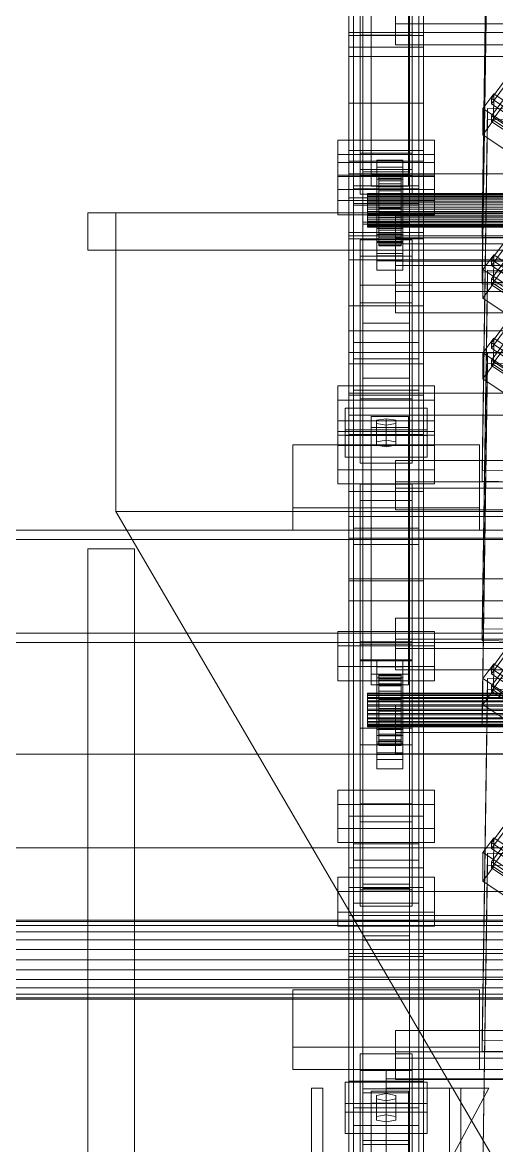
# Model space of a CAD drawing. Header units: millimetres. Extents: x -1970 to 34302, y -65268 to 6837.
# Drawn here: x -625 to -371, y -33549 to -32948 of the extents above; entities that cross this region are included whole.
import ezdxf

# ---------------------------------------------------------------- set-up
doc = ezdxf.new("R2010")
doc.units = ezdxf.units.MM
for name, color, linetype, lineweight in [('frontal_C01', 7, 'Continuous', 0), ('frontal_C02', 7, 'Continuous', 0), ('frontal_mezcladora', 7, 'Continuous', 0)]:
    doc.layers.add(name, color=color, linetype=linetype, lineweight=lineweight)

msp = doc.modelspace()

# ---------------------------------------------------------------- linework, layer by layer
at = {"layer": 'frontal_C01'}
for p, q in [((-450, -33130.885), (-450, -32746.676)), ((-410, -32746.676), (-410, -33130.885)), ((-442.5, -33411.882), (-442.5, -32752.939)), ((-417.5, -32752.939), (-417.5, -33411.882)), ((-447.5, -33035.555), (-447.5, -32760.82)), ((-412.5, -32760.82), (-412.5, -33035.555)), ((-447.5, -33045.16), (-447.5, -32770.426)), ((-412.5, -33045.16), (-412.5, -32770.426)), ((-442.5, -33437.251), (-442.5, -32778.308)), ((-417.5, -33437.251), (-417.5, -32778.308)), ((-450, -32955.182), (-450, -32783.889)), ((-450, -33168.78), (-450, -32784.57)), ((-410, -32955.182), (-410, -32783.889)), ((-410, -33168.78), (-410, -32784.57)), ((-438, -33029.451), (-438, -32892.842)), ((-418, -32892.842), (-418, -33029.451)), ((-378.512, -33081.605), (-375.644, -32889.658)), ((-438, -32899.245), (-438, -33035.855)), ((-418, -33035.855), (-418, -32899.245)), ((-378.512, -33088.009), (-375.644, -32896.061)), ((-450, -32907.814), (-450, -32955.182)), ((-450, -33016.673), (-450, -32907.814)), ((-410, -32955.182), (-410, -32907.814)), ((-410, -32907.814), (-410, -33016.673)), ((-450, -32953.515), (-450, -32920.358)), ((-450, -32933.165), (-450, -32966.322)), ((-425, -32948.837), (-425, -32932.572)), ((-444, -32954.98), (-444, -32945.375)), ((-444, -33030.39), (-444, -32945.375)), ((-425, -32943.94), (-425, -32960.205)), ((-416, -32945.375), (-416, -32954.98)), ((-416, -32945.375), (-416, -33030.39)), ((450, -32953.515), (-450, -32953.515)), ((-450, -32953.515), (-450, -32966.322)), ((425, -32948.837), (-425, -32948.837)), ((-425, -32948.837), (-425, -32960.205)), ((-450, -32955.182), (-410, -32955.182)), ((-450, -33064.041), (-450, -32955.182)), ((-416, -32954.98), (-444, -32954.98)), ((-444, -32954.98), (-444, -33039.995)), ((-416, -33039.995), (-416, -32954.98)), ((-410, -33064.041), (-410, -32955.182)), ((-425, -32960.205), (425, -32960.205)), ((-450, -32966.322), (450, -32966.322)), ((-410, -33016.673), (-450, -33016.673)), ((-450, -33016.673), (-450, -33064.041)), ((-450, -33400.882), (-450, -33016.673)), ((-410, -33064.041), (-410, -33016.673)), ((-410, -33016.673), (-410, -33400.882)), ((-456, -33043.543), (-456, -33023.052)), ((-456, -33023.052), (-404, -33023.052)), ((-456, -33030.631), (-456, -33023.052)), ((-435, -33025.662), (-435, -33021.82)), ((-435, -33021.82), (-421, -33021.82)), ((-435, -33061.609), (-435, -33021.82)), ((-421, -33025.662), (-435, -33025.662)), ((-435, -33025.662), (-435, -33065.451)), ((-421, -33021.82), (-421, -33025.662)), ((-421, -33021.82), (-421, -33061.609)), ((-421, -33065.451), (-421, -33025.662)), ((-404, -33023.052), (-404, -33043.543)), ((-404, -33023.052), (-404, -33030.631)), ((-404, -33030.631), (-456, -33030.631)), ((-456, -33030.631), (-456, -33051.122)), ((-450, -33042.024), (-450, -33029.217)), ((-450, -33029.217), (450, -33029.217)), ((-450, -33062.374), (-450, -33029.217)), ((-416, -33030.39), (-444, -33030.39)), ((-444, -33030.39), (-444, -33039.995)), ((-418, -33029.451), (-438, -33029.451)), ((-438, -33029.451), (-438, -33035.855)), ((-435, -33035.907), (-435, -33032.065)), ((-435, -33032.065), (-421, -33032.065)), ((-435, -33071.854), (-435, -33032.065)), ((-434, -33039.777), (-434, -33029.797)), ((-434, -33029.797), (-434, -33030.128)), ((-434, -33029.797), (-422, -33029.797)), ((-434, -33030.758), (-434, -33029.797)), ((-434, -33039.933), (-434, -33030.128)), ((-434, -33030.128), (-434, -33031.729)), ((-434, -33030.128), (-422, -33030.128)), ((-434, -33040.232), (-434, -33030.758)), ((-434, -33030.758), (-422, -33030.758)), ((-434, -33032.946), (-434, -33030.758)), ((-434, -33040.692), (-434, -33031.729)), ((-434, -33031.729), (-434, -33034.49)), ((-434, -33031.729), (-422, -33031.729)), ((-422, -33030.128), (-422, -33029.797)), ((-422, -33029.797), (-422, -33039.777)), ((-422, -33029.797), (-422, -33030.758)), ((-422, -33031.729), (-422, -33030.128)), ((-422, -33030.128), (-422, -33039.933)), ((-422, -33030.758), (-422, -33040.232)), ((-422, -33030.758), (-422, -33032.946)), ((-422, -33034.49), (-422, -33031.729)), ((-422, -33031.729), (-422, -33040.692)), ((-421, -33032.065), (-421, -33035.907)), ((-421, -33032.065), (-421, -33071.854)), ((-418, -33035.855), (-418, -33029.451)), ((-416, -33039.995), (-416, -33030.39)), ((-404, -33051.122), (-404, -33030.631)), ((-412.5, -33035.555), (-447.5, -33035.555)), ((-447.5, -33035.555), (-447.5, -33045.16)), ((-438, -33035.855), (-418, -33035.855)), ((-421, -33035.907), (-435, -33035.907)), ((-435, -33035.907), (-435, -33075.696)), ((-434, -33041.268), (-434, -33032.946)), ((-434, -33032.946), (-422, -33032.946)), ((-434, -33036.211), (-434, -33032.946)), ((-434, -33042), (-434, -33034.49)), ((-434, -33034.49), (-434, -33038.223)), ((-434, -33034.49), (-422, -33034.49)), ((-434, -33042.815), (-434, -33036.211)), ((-434, -33036.211), (-422, -33036.211)), ((-434, -33040.332), (-434, -33036.211)), ((-422, -33032.946), (-422, -33041.268)), ((-422, -33032.946), (-422, -33036.211)), ((-422, -33038.223), (-422, -33034.49)), ((-422, -33034.49), (-422, -33042)), ((-422, -33036.211), (-422, -33042.815)), ((-422, -33036.211), (-422, -33040.332)), ((-421, -33075.696), (-421, -33035.907)), ((-412.5, -33045.16), (-412.5, -33035.555)), ((-373.501, -33075.137), (-345.969, -33037.898)), ((-404, -33043.543), (-456, -33043.543)), ((-456, -33043.543), (-456, -33051.122)), ((450, -33042.024), (-450, -33042.024)), ((-450, -33042.024), (-450, -33075.181)), ((-444, -33039.995), (-416, -33039.995)), ((-440, -33040.232), (-440, -33039.777)), ((-440, -33039.777), (-440, -33039.933)), ((-440, -33039.777), (440, -33039.777)), ((-440, -33039.933), (-440, -33040.692)), ((-440, -33039.933), (440, -33039.933)), ((-440, -33041.268), (-440, -33040.232)), ((-440, -33040.232), (440, -33040.232)), ((-440, -33040.692), (-440, -33042)), ((-440, -33040.692), (440, -33040.692)), ((-440, -33042.815), (-440, -33041.268)), ((-440, -33041.268), (440, -33041.268)), ((-440, -33042), (-440, -33043.768)), ((-440, -33042), (440, -33042)), ((-440, -33044.767), (-440, -33042.815)), ((-440, -33042.815), (440, -33042.815)), ((-440, -33043.768), (-440, -33045.877)), ((-440, -33043.768), (440, -33043.768)), ((-434, -33043.768), (-434, -33038.223)), ((-434, -33038.223), (-434, -33042.675)), ((-434, -33038.223), (-422, -33038.223)), ((-434, -33039.933), (-434, -33039.777)), ((-422, -33039.777), (-434, -33039.777)), ((-434, -33039.777), (-434, -33040.232)), ((-434, -33040.692), (-434, -33039.933)), ((-422, -33039.933), (-434, -33039.933)), ((-422, -33040.232), (-434, -33040.232)), ((-434, -33040.232), (-434, -33041.268)), ((-434, -33044.767), (-434, -33040.332)), ((-434, -33040.332), (-422, -33040.332)), ((-434, -33045.027), (-434, -33040.332)), ((-434, -33042), (-434, -33040.692)), ((-422, -33040.692), (-434, -33040.692)), ((-422, -33041.268), (-434, -33041.268)), ((-434, -33041.268), (-434, -33042.815)), ((-434, -33043.768), (-434, -33042)), ((-422, -33042), (-434, -33042)), ((-434, -33042.675), (-434, -33045.877)), ((-422, -33042.675), (-434, -33042.675)), ((-434, -33042.675), (-434, -33047.541)), ((-422, -33042.815), (-434, -33042.815)), ((-434, -33042.815), (-434, -33044.767)), ((-434, -33045.877), (-434, -33043.768)), ((-422, -33043.768), (-434, -33043.768)), ((-422, -33042.675), (-422, -33038.223)), ((-422, -33038.223), (-422, -33043.768)), ((-422, -33039.777), (-422, -33039.933)), ((-422, -33040.232), (-422, -33039.777)), ((-422, -33039.933), (-422, -33040.692)), ((-422, -33041.268), (-422, -33040.232)), ((-422, -33040.332), (-422, -33044.767)), ((-422, -33040.332), (-422, -33045.027)), ((-422, -33040.692), (-422, -33042)), ((-422, -33042.815), (-422, -33041.268)), ((-422, -33042), (-422, -33043.768)), ((-422, -33045.877), (-422, -33042.675)), ((-422, -33047.541), (-422, -33042.675)), ((-422, -33044.767), (-422, -33042.815)), ((-422, -33043.768), (-422, -33045.877)), ((-404, -33051.122), (-404, -33043.543)), ((-345.981, -33041.1), (-373.513, -33078.339)), ((-447.5, -33045.16), (-412.5, -33045.16)), ((-440, -33046.991), (-440, -33044.767)), ((-440, -33044.767), (440, -33044.767)), ((-440, -33045.877), (-440, -33048.181)), ((440, -33045.877), (-440, -33045.877)), ((-440, -33049.335), (-440, -33046.991)), ((-440, -33046.991), (440, -33046.991)), ((-440, -33048.181), (-440, -33050.526)), ((-440, -33048.181), (440, -33048.181)), ((-440, -33051.64), (-440, -33049.335)), ((-440, -33049.335), (440, -33049.335)), ((-422, -33044.767), (-434, -33044.767)), ((-434, -33044.767), (-434, -33046.991)), ((-434, -33046.991), (-434, -33045.027)), ((-434, -33045.027), (-422, -33045.027)), ((-434, -33049.975), (-434, -33045.027)), ((-434, -33045.877), (-422, -33045.877)), ((-434, -33048.181), (-434, -33045.877)), ((-422, -33046.991), (-434, -33046.991)), ((-434, -33046.991), (-434, -33049.335)), ((-434, -33048.181), (-434, -33047.541)), ((-434, -33047.541), (-434, -33052.49)), ((-434, -33047.541), (-422, -33047.541)), ((-434, -33050.526), (-434, -33048.181)), ((-422, -33048.181), (-434, -33048.181)), ((-434, -33049.335), (-434, -33049.975)), ((-422, -33049.335), (-434, -33049.335)), ((-434, -33049.335), (-434, -33051.64)), ((-434, -33049.975), (-422, -33049.975)), ((-434, -33054.841), (-434, -33049.975)), ((-422, -33046.991), (-422, -33044.767)), ((-422, -33045.027), (-422, -33046.991)), ((-422, -33045.027), (-422, -33049.975)), ((-422, -33045.877), (-422, -33048.181)), ((-422, -33049.335), (-422, -33046.991)), ((-422, -33052.49), (-422, -33047.541)), ((-422, -33047.541), (-422, -33048.181)), ((-422, -33048.181), (-422, -33050.526)), ((-422, -33049.975), (-422, -33049.335)), ((-422, -33051.64), (-422, -33049.335)), ((-422, -33049.975), (-422, -33054.841)), ((-373.539, -33085.383), (-346.008, -33048.144)), ((-456, -33051.122), (-404, -33051.122)), ((-440, -33050.526), (-440, -33052.75)), ((-440, -33050.526), (440, -33050.526)), ((-440, -33053.748), (-440, -33051.64)), ((-440, -33051.64), (440, -33051.64)), ((-440, -33052.75), (-440, -33054.701)), ((-440, -33052.75), (440, -33052.75)), ((-440, -33055.517), (-440, -33053.748)), ((-440, -33053.748), (440, -33053.748)), ((-440, -33054.701), (-440, -33056.248)), ((-440, -33054.701), (440, -33054.701)), ((-440, -33056.825), (-440, -33055.517)), ((-440, -33055.517), (440, -33055.517)), ((-434, -33052.75), (-434, -33050.526)), ((-434, -33050.526), (-434, -33052.49)), ((-422, -33050.526), (-434, -33050.526)), ((-434, -33051.64), (-434, -33054.841)), ((-422, -33051.64), (-434, -33051.64)), ((-434, -33051.64), (-434, -33053.748)), ((-434, -33052.49), (-434, -33057.184)), ((-434, -33052.49), (-422, -33052.49)), ((-434, -33054.701), (-434, -33052.75)), ((-434, -33052.75), (-434, -33057.184)), ((-422, -33052.75), (-434, -33052.75)), ((-434, -33053.748), (-434, -33059.293)), ((-422, -33053.748), (-434, -33053.748)), ((-434, -33053.748), (-434, -33055.517)), ((-434, -33056.248), (-434, -33054.701)), ((-434, -33054.701), (-434, -33061.305)), ((-422, -33054.701), (-434, -33054.701)), ((-434, -33054.841), (-422, -33054.841)), ((-434, -33059.293), (-434, -33054.841)), ((-434, -33055.517), (-434, -33063.026)), ((-422, -33055.517), (-434, -33055.517)), ((-434, -33055.517), (-434, -33056.825)), ((-422, -33052.49), (-422, -33050.526)), ((-422, -33050.526), (-422, -33052.75)), ((-422, -33054.841), (-422, -33051.64)), ((-422, -33053.748), (-422, -33051.64)), ((-422, -33057.184), (-422, -33052.49)), ((-422, -33057.184), (-422, -33052.75)), ((-422, -33052.75), (-422, -33054.701)), ((-422, -33059.293), (-422, -33053.748)), ((-422, -33055.517), (-422, -33053.748)), ((-422, -33061.305), (-422, -33054.701)), ((-422, -33054.701), (-422, -33056.248)), ((-422, -33054.841), (-422, -33059.293)), ((-422, -33063.026), (-422, -33055.517)), ((-422, -33056.825), (-422, -33055.517)), ((-346.02, -33051.345), (-373.551, -33088.584)), ((-440, -33056.248), (-440, -33057.284)), ((-440, -33056.248), (440, -33056.248)), ((-440, -33057.583), (-440, -33056.825)), ((-440, -33056.825), (440, -33056.825)), ((-440, -33057.284), (-440, -33057.74)), ((-440, -33057.284), (440, -33057.284)), ((-440, -33057.74), (-440, -33057.583)), ((-440, -33057.583), (440, -33057.583)), ((-440, -33057.74), (440, -33057.74)), ((-435, -33073.175), (-435, -33058.447)), ((-435, -33058.447), (-421, -33058.447)), ((-435, -33066.025), (-435, -33058.447)), ((-421, -33061.609), (-435, -33061.609)), ((-435, -33061.609), (-435, -33065.451)), ((-434, -33057.284), (-434, -33056.248)), ((-434, -33056.248), (-434, -33064.57)), ((-422, -33056.248), (-434, -33056.248)), ((-434, -33056.825), (-434, -33065.787)), ((-422, -33056.825), (-434, -33056.825)), ((-434, -33056.825), (-434, -33057.583)), ((-434, -33057.184), (-434, -33061.305)), ((-434, -33057.184), (-422, -33057.184)), ((-434, -33057.74), (-434, -33057.284)), ((-434, -33057.284), (-434, -33066.758)), ((-422, -33057.284), (-434, -33057.284)), ((-434, -33057.583), (-434, -33067.388)), ((-422, -33057.583), (-434, -33057.583)), ((-434, -33057.583), (-434, -33057.74)), ((-434, -33057.74), (-434, -33067.719)), ((-422, -33057.74), (-434, -33057.74)), ((-434, -33059.293), (-422, -33059.293)), ((-434, -33063.026), (-434, -33059.293)), ((-434, -33061.305), (-434, -33064.57)), ((-434, -33061.305), (-422, -33061.305)), ((-422, -33064.57), (-422, -33056.248)), ((-422, -33056.248), (-422, -33057.284)), ((-422, -33065.787), (-422, -33056.825)), ((-422, -33057.583), (-422, -33056.825)), ((-422, -33061.305), (-422, -33057.184)), ((-422, -33066.758), (-422, -33057.284)), ((-422, -33057.284), (-422, -33057.74)), ((-422, -33067.388), (-422, -33057.583)), ((-422, -33057.74), (-422, -33057.583)), ((-422, -33067.719), (-422, -33057.74)), ((-422, -33059.293), (-422, -33063.026)), ((-422, -33064.57), (-422, -33061.305)), ((-421, -33058.447), (-421, -33073.175)), ((-421, -33058.447), (-421, -33066.025)), ((-421, -33065.451), (-421, -33061.609)), ((450, -33062.374), (-450, -33062.374)), ((-450, -33062.374), (-450, -33075.181)), ((-450, -33064.041), (-410, -33064.041)), ((-450, -33448.25), (-450, -33064.041)), ((-435, -33065.451), (-421, -33065.451)), ((-421, -33066.025), (-435, -33066.025)), ((-435, -33066.025), (-435, -33080.753)), ((-434, -33063.026), (-422, -33063.026)), ((-434, -33065.787), (-434, -33063.026)), ((-434, -33064.57), (-434, -33066.758)), ((-434, -33064.57), (-422, -33064.57)), ((-434, -33065.787), (-422, -33065.787)), ((-434, -33067.388), (-434, -33065.787)), ((-434, -33066.758), (-434, -33067.719)), ((-434, -33066.758), (-422, -33066.758)), ((-434, -33067.388), (-422, -33067.388)), ((-434, -33067.719), (-434, -33067.388)), ((-434, -33067.719), (-422, -33067.719)), ((-422, -33063.026), (-422, -33065.787)), ((-422, -33066.758), (-422, -33064.57)), ((-422, -33065.787), (-422, -33067.388)), ((-422, -33067.719), (-422, -33066.758)), ((-422, -33067.388), (-422, -33067.719)), ((-421, -33080.753), (-421, -33066.025)), ((-410, -33448.25), (-410, -33064.041)), ((-421, -33071.854), (-435, -33071.854)), ((-435, -33071.854), (-435, -33075.696)), ((-421, -33073.175), (-435, -33073.175)), ((-435, -33073.175), (-435, -33080.753)), ((-421, -33075.696), (-421, -33071.854)), ((-421, -33080.753), (-421, -33073.175)), ((-378.086, -33080.383), (-372.35, -33072.625)), ((-372.408, -33087.993), (-372.35, -33072.625)), ((-372.35, -33072.625), (-360.882, -33080.237)), ((-450, -33075.181), (450, -33075.181)), ((-435, -33075.696), (-421, -33075.696)), ((-425, -33092.188), (-425, -33075.923)), ((-425, -33075.923), (425, -33075.923)), ((-425, -33087.291), (-425, -33075.923)), ((-373.501, -33075.137), (-373.513, -33078.339)), ((-373.513, -33078.339), (-362.045, -33085.951)), ((-362.033, -33082.749), (-373.501, -33075.137)), ((-435, -33080.753), (-421, -33080.753)), ((-378.512, -33272.74), (-375.644, -33080.792)), ((-360.514, -33081.847), (-378.512, -33081.605)), ((-378.512, -33081.605), (-378.512, -33088.009)), ((-378.086, -33080.383), (-378.143, -33095.751)), ((-366.618, -33087.995), (-378.086, -33080.383)), ((-375.644, -33087.196), (-375.644, -33080.792)), ((-375.644, -33080.792), (-357.646, -33081.034)), ((-373.539, -33085.383), (-373.551, -33088.584)), ((-362.071, -33092.994), (-373.539, -33085.383)), ((-444, -33098.332), (-444, -33088.726)), ((-444, -33088.726), (-416, -33088.726)), ((-444, -33174.468), (-444, -33088.726)), ((425, -33087.291), (-425, -33087.291)), ((-425, -33087.291), (-425, -33103.556)), ((425, -33092.188), (-425, -33092.188)), ((-425, -33092.188), (-425, -33103.556)), ((-416, -33088.726), (-416, -33098.332)), ((-416, -33088.726), (-416, -33174.468)), ((-378.512, -33279.144), (-375.644, -33087.196)), ((-378.512, -33088.009), (-360.514, -33088.251)), ((-372.408, -33087.993), (-378.143, -33095.751)), ((-357.646, -33087.438), (-375.644, -33087.196)), ((-373.551, -33088.584), (-362.083, -33096.196)), ((-360.939, -33095.605), (-372.408, -33087.993)), ((-378.143, -33095.751), (-366.675, -33103.363)), ((-416, -33098.332), (-444, -33098.332)), ((-444, -33098.332), (-444, -33184.074)), ((-425, -33103.556), (425, -33103.556)), ((-416, -33184.074), (-416, -33098.332)), ((-410, -33130.885), (-450, -33130.885)), ((-450, -33130.885), (-450, -33168.78)), ((-450, -33515.094), (-450, -33130.885)), ((-410, -33168.78), (-410, -33130.885)), ((-410, -33130.885), (-410, -33515.094)), ((-447.5, -33154.635), (-447.5, -33145.03)), ((-447.5, -33145.03), (-412.5, -33145.03)), ((-447.5, -33419.764), (-447.5, -33145.03)), ((-412.5, -33145.03), (-412.5, -33154.635)), ((-412.5, -33145.03), (-412.5, -33419.764)), ((-412.5, -33154.635), (-447.5, -33154.635)), ((-447.5, -33429.369), (-447.5, -33154.635)), ((-412.5, -33429.369), (-412.5, -33154.635)), ((-456, -33187.622), (-456, -33167.131)), ((-456, -33167.131), (-404, -33167.131)), ((-456, -33174.71), (-456, -33167.131)), ((-450, -33168.78), (-410, -33168.78)), ((-450, -33552.989), (-450, -33168.78)), ((-410, -33552.989), (-410, -33168.78)), ((-404, -33167.131), (-404, -33187.622)), ((-404, -33167.131), (-404, -33174.71)), ((-480, -33208.062), (-480, -33174.265)), ((-480, -33174.265), (-380, -33174.265)), ((-480, -33220.062), (-480, -33174.265)), ((-404, -33174.71), (-456, -33174.71)), ((-456, -33174.71), (-456, -33195.201)), ((-416, -33174.468), (-444, -33174.468)), ((-444, -33174.468), (-444, -33184.074)), ((-416, -33184.074), (-416, -33174.468)), ((-404, -33195.201), (-404, -33174.71)), ((-380, -33174.265), (-380, -33208.062)), ((-380, -33174.265), (-380, -33220.062)), ((-404, -33187.622), (-456, -33187.622)), ((-456, -33187.622), (-456, -33195.201)), ((-444, -33184.074), (-416, -33184.074)), ((-404, -33195.201), (-404, -33187.622)), ((-456, -33195.201), (-404, -33195.201)), ((-380, -33208.062), (-480, -33208.062)), ((-480, -33208.062), (-480, -33220.062)), ((-380, -33220.062), (-380, -33208.062)), ((980, -33220.062), (-980, -33220.062)), ((-480, -33220.062), (-380, -33220.062)), ((980, -33225.062), (-980, -33225.062)), ((-425, -33283.323), (-425, -33267.058)), ((-425, -33267.058), (425, -33267.058)), ((-425, -33278.426), (-425, -33267.058)), ((980, -33275.062), (-980, -33275.062)), ((425, -33278.426), (-425, -33278.426)), ((-425, -33278.426), (-425, -33294.691)), ((-360.514, -33272.982), (-378.512, -33272.74)), ((-378.512, -33272.74), (-378.512, -33279.144)), ((980, -33280.062), (-980, -33280.062)), ((-444, -33289.466), (-444, -33279.861)), ((-444, -33279.861), (-416, -33279.861)), ((-444, -33366.573), (-444, -33279.861)), ((425, -33283.323), (-425, -33283.323)), ((-425, -33283.323), (-425, -33294.691)), ((-416, -33279.861), (-416, -33289.466)), ((-416, -33279.861), (-416, -33366.573)), ((-378.512, -33279.144), (-360.514, -33279.385)), ((-416, -33289.466), (-444, -33289.466)), ((-444, -33289.466), (-444, -33376.178)), ((-416, -33376.178), (-416, -33289.466)), ((-425, -33294.691), (425, -33294.691)), ((-373.501, -33387.324), (-345.969, -33350.085)), ((-345.981, -33353.287), (-373.513, -33390.526)), ((-456, -33379.726), (-456, -33359.235)), ((-456, -33359.235), (-404, -33359.235)), ((-456, -33366.814), (-456, -33359.235)), ((-404, -33359.235), (-404, -33379.726)), ((-404, -33359.235), (-404, -33366.814)), ((-373.539, -33397.57), (-346.008, -33360.331)), ((-404, -33366.814), (-456, -33366.814)), ((-456, -33366.814), (-456, -33387.305)), ((-416, -33366.573), (-444, -33366.573)), ((-444, -33366.573), (-444, -33376.178)), ((-416, -33376.178), (-416, -33366.573)), ((-404, -33387.305), (-404, -33366.814)), ((-346.02, -33363.532), (-373.551, -33400.771)), ((-404, -33379.726), (-456, -33379.726)), ((-456, -33379.726), (-456, -33387.305)), ((-444, -33376.178), (-416, -33376.178)), ((-404, -33387.305), (-404, -33379.726)), ((-378.086, -33392.57), (-372.35, -33384.812)), ((-372.408, -33400.18), (-372.35, -33384.812)), ((-372.35, -33384.812), (-360.882, -33392.424)), ((-456, -33387.305), (-404, -33387.305)), ((-378.086, -33392.57), (-378.143, -33407.938)), ((-366.618, -33400.182), (-378.086, -33392.57)), ((-373.501, -33387.324), (-373.513, -33390.526)), ((-373.513, -33390.526), (-362.045, -33398.137)), ((-362.033, -33394.936), (-373.501, -33387.324)), ((-378.512, -33584.927), (-375.644, -33392.979)), ((-375.644, -33399.383), (-375.644, -33392.979)), ((-375.644, -33392.979), (-357.646, -33393.221)), ((-373.539, -33397.57), (-373.551, -33400.771)), ((-362.071, -33405.181), (-373.539, -33397.57)), ((-410, -33400.882), (-450, -33400.882)), ((-450, -33400.882), (-450, -33448.25)), ((-450, -33785.092), (-450, -33400.882)), ((-410, -33448.25), (-410, -33400.882)), ((-410, -33400.882), (-410, -33785.092)), ((-378.512, -33591.331), (-375.644, -33399.383)), ((-372.408, -33400.18), (-378.143, -33407.938)), ((-357.646, -33399.624), (-375.644, -33399.383)), ((-373.551, -33400.771), (-362.083, -33408.383)), ((-360.939, -33407.792), (-372.408, -33400.18)), ((-417.5, -33409.625), (-442.5, -33409.625)), ((-442.5, -33409.625), (-442.5, -33439.507)), ((-442.5, -33519.101), (-442.5, -33409.625)), ((-417.5, -33439.507), (-417.5, -33409.625)), ((-417.5, -33409.625), (-417.5, -33519.101)), ((-378.143, -33407.938), (-366.675, -33415.55)), ((-450, -33426.233), (-450, -33413.426)), ((-450, -33413.426), (450, -33413.426)), ((-450, -33446.584), (-450, -33413.426)), ((-442.5, -33437.251), (-442.5, -33411.882)), ((-442.5, -33411.882), (-417.5, -33411.882)), ((-417.5, -33411.882), (-417.5, -33437.251)), ((-412.5, -33419.764), (-447.5, -33419.764)), ((-447.5, -33419.764), (-447.5, -33429.369)), ((-412.5, -33429.369), (-412.5, -33419.764)), ((450, -33426.233), (-450, -33426.233)), ((-450, -33426.233), (-450, -33459.391)), ((-447.5, -33429.369), (-412.5, -33429.369)), ((-417.5, -33437.251), (-442.5, -33437.251)), ((-442.5, -33439.507), (-417.5, -33439.507)), ((-442.5, -33548.983), (-442.5, -33439.507)), ((-417.5, -33548.983), (-417.5, -33439.507)), ((450, -33446.584), (-450, -33446.584)), ((-450, -33446.584), (-450, -33459.391)), ((-450, -33448.25), (-410, -33448.25)), ((-450, -33832.46), (-450, -33448.25)), ((-410, -33832.46), (-410, -33448.25)), ((-450, -33459.391), (450, -33459.391)), ((-452, -33531.59), (-452, -33515.581)), ((-452, -33515.581), (-408, -33515.581)), ((-452, -33526.949), (-452, -33515.581)), ((-410, -33515.094), (-450, -33515.094)), ((-450, -33515.094), (-450, -33552.989)), ((-450, -33899.304), (-450, -33515.094)), ((-442.5, -33548.983), (-442.5, -33519.101)), ((-442.5, -33519.101), (-417.5, -33519.101)), ((-417.5, -33519.101), (-417.5, -33548.983)), ((-410, -33552.989), (-410, -33515.094)), ((-410, -33515.094), (-410, -33899.304)), ((-408, -33515.581), (-408, -33531.59)), ((-408, -33515.581), (-408, -33526.949)), ((-417.5, -33521.357), (-442.5, -33521.357)), ((-442.5, -33521.357), (-442.5, -33546.726)), ((-442.5, -34180.3), (-442.5, -33521.357)), ((-438, -33526.787), (-438, -33520.384)), ((-438, -33520.384), (-418, -33520.384)), ((-438, -33660.161), (-438, -33520.384)), ((-430, -33521.664), (-435.196, -33522.625)), ((-435.196, -33522.625), (-435.196, -33524.546)), ((-435.196, -33533.993), (-435.196, -33522.625)), ((-435.196, -33524.546), (-430, -33525.506)), ((-435.196, -33535.914), (-435.196, -33524.546)), ((-424.804, -33522.625), (-430, -33521.664)), ((-430, -33533.033), (-430, -33521.664)), ((-430, -33525.506), (-424.804, -33524.546)), ((-424.804, -33524.546), (-424.804, -33522.625)), ((-424.804, -33533.993), (-424.804, -33522.625)), ((-424.804, -33535.914), (-424.804, -33524.546)), ((-418, -33520.384), (-418, -33526.787)), ((-418, -33520.384), (-418, -33660.161)), ((-417.5, -33546.726), (-417.5, -33521.357)), ((-417.5, -33521.357), (-417.5, -34180.3)), ((-408, -33526.949), (-452, -33526.949)), ((-452, -33526.949), (-452, -33542.958)), ((-447.5, -33538.844), (-447.5, -33529.239)), ((-447.5, -33529.239), (-412.5, -33529.239)), ((-447.5, -33803.973), (-447.5, -33529.239)), ((-418, -33526.787), (-438, -33526.787)), ((-438, -33526.787), (-438, -33666.565)), ((-430, -33525.506), (-430, -33536.875)), ((-418, -33666.565), (-418, -33526.787)), ((-412.5, -33529.239), (-412.5, -33538.844)), ((-412.5, -33529.239), (-412.5, -33803.973)), ((-408, -33542.958), (-408, -33526.949)), ((-408, -33531.59), (-452, -33531.59)), ((-452, -33531.59), (-452, -33542.958)), ((-435.196, -33533.993), (-430, -33533.033)), ((-435.196, -33535.914), (-435.196, -33533.993)), ((-430, -33536.875), (-435.196, -33535.914)), ((-430, -33533.033), (-424.804, -33533.993)), ((-424.804, -33535.914), (-430, -33536.875)), ((-424.804, -33533.993), (-424.804, -33535.914)), ((-408, -33542.958), (-408, -33531.59)), ((-452, -33542.958), (-408, -33542.958)), ((-412.5, -33538.844), (-447.5, -33538.844)), ((-447.5, -33813.578), (-447.5, -33538.844)), ((-412.5, -33813.578), (-412.5, -33538.844)), ((-442.5, -33546.726), (-417.5, -33546.726)), ((-442.5, -34205.669), (-442.5, -33546.726)), ((-417.5, -33548.983), (-442.5, -33548.983)), ((-417.5, -34205.669), (-417.5, -33546.726))]:
    msp.add_line(p, q, dxfattribs=at)
at = {"layer": 'frontal_C02'}
for p, q in [((-450, -32961.292), (-450, -32804.93)), ((-410, -32961.292), (-410, -32804.93)), ((-378.512, -33057.176), (-375.644, -32863.409)), ((-378.512, -33063.022), (-375.644, -32869.254)), ((-450, -32923.039), (-450, -32961.292)), ((-450, -33022.409), (-450, -32923.039)), ((-410, -32961.292), (-410, -32923.039)), ((-410, -32923.039), (-410, -33022.409)), ((-444, -33018.078), (-444, -32933.727)), ((-416, -32933.727), (-416, -33018.078)), ((-447.5, -33119.485), (-447.5, -32937.781)), ((-412.5, -32937.781), (-412.5, -33119.485)), ((-450, -32943.599), (-450, -32991.416)), ((-450, -33099.961), (-450, -32943.599)), ((-447.5, -33128.253), (-447.5, -32946.549)), ((-444, -32942.495), (-444, -33026.846)), ((-416, -33026.846), (-416, -32942.495)), ((-412.5, -33128.253), (-412.5, -32946.549)), ((-410, -32991.416), (-410, -32943.599)), ((-410, -32943.599), (-410, -33099.961)), ((-373.501, -32988.826), (-345.969, -32951.233)), ((-345.981, -32954.155), (-373.513, -32991.748)), ((-450, -32961.292), (-410, -32961.292)), ((-450, -33060.662), (-450, -32961.292)), ((-410, -33060.662), (-410, -32961.292)), ((-346.02, -32963.508), (-373.551, -33001.101)), ((-373.539, -32998.178), (-346.008, -32960.585)), ((-378.086, -32994.214), (-372.35, -32986.383)), ((-373.501, -32988.826), (-373.513, -32991.748)), ((-362.033, -32996.509), (-373.501, -32988.826)), ((-372.408, -33000.411), (-372.35, -32986.383)), ((-372.35, -32986.383), (-360.882, -32994.066)), ((-450, -32991.416), (-410, -32991.416)), ((-450, -33147.778), (-450, -32991.416)), ((-410, -33147.778), (-410, -32991.416)), ((-378.512, -33187.961), (-375.644, -32994.194)), ((-378.086, -32994.214), (-378.143, -33008.243)), ((-366.618, -33001.898), (-378.086, -32994.214)), ((-375.644, -33000.04), (-375.644, -32994.194)), ((-375.644, -32994.194), (-357.646, -32994.438)), ((-373.513, -32991.748), (-362.045, -32999.432)), ((-378.512, -33193.807), (-375.644, -33000.04)), ((-372.408, -33000.411), (-378.143, -33008.243)), ((-357.646, -33000.283), (-375.644, -33000.04)), ((-373.539, -32998.178), (-373.551, -33001.101)), ((-373.551, -33001.101), (-362.083, -33008.784)), ((-362.071, -33005.862), (-373.539, -32998.178)), ((-360.939, -33008.095), (-372.408, -33000.411)), ((-456, -33029.902), (-456, -33011.197)), ((-456, -33011.197), (-404, -33011.197)), ((-456, -33018.848), (-456, -33011.197)), ((-404, -33011.197), (-404, -33029.902)), ((-404, -33011.197), (-404, -33018.848)), ((-378.143, -33008.243), (-366.675, -33015.927)), ((-404, -33018.848), (-456, -33018.848)), ((-456, -33018.848), (-456, -33037.553)), ((-416, -33018.078), (-444, -33018.078)), ((-444, -33018.078), (-444, -33026.846)), ((-416, -33026.846), (-416, -33018.078)), ((-404, -33037.553), (-404, -33018.848)), ((-410, -33022.409), (-450, -33022.409)), ((-450, -33022.409), (-450, -33060.662)), ((-450, -33373.127), (-450, -33022.409)), ((-410, -33060.662), (-410, -33022.409)), ((-410, -33022.409), (-410, -33373.127)), ((-404, -33029.902), (-456, -33029.902)), ((-456, -33029.902), (-456, -33037.553)), ((-444, -33026.846), (-416, -33026.846)), ((-442.5, -33056.197), (-442.5, -33026.875)), ((-442.5, -33026.875), (-417.5, -33026.875)), ((-442.5, -33026.875), (-442.5, -33109.208)), ((-417.5, -33028.053), (-442.5, -33028.053)), ((-442.5, -33028.053), (-442.5, -33055.019)), ((-442.5, -33560.475), (-442.5, -33028.053)), ((-417.5, -33026.875), (-417.5, -33056.197)), ((-417.5, -33109.208), (-417.5, -33026.875)), ((-417.5, -33055.019), (-417.5, -33028.053)), ((-417.5, -33028.053), (-417.5, -33560.475)), ((-404, -33037.553), (-404, -33029.902)), ((-456, -33037.553), (-404, -33037.553)), ((-447.5, -33045.92), (-447.5, -33037.152)), ((-447.5, -33037.152), (-412.5, -33037.152)), ((-447.5, -33218.856), (-447.5, -33037.152)), ((-412.5, -33037.152), (-412.5, -33045.92)), ((-412.5, -33037.152), (-412.5, -33218.856)), ((-412.5, -33045.92), (-447.5, -33045.92)), ((-447.5, -33227.624), (-447.5, -33045.92)), ((-412.5, -33227.624), (-412.5, -33045.92)), ((-442.5, -33055.019), (-417.5, -33055.019)), ((-442.5, -33587.441), (-442.5, -33055.019)), ((-425, -33066.756), (-425, -33051.909)), ((-425, -33051.909), (425, -33051.909)), ((-425, -33063.385), (-425, -33051.909)), ((-417.5, -33587.441), (-417.5, -33055.019)), ((-450, -33060.662), (-410, -33060.662)), ((-450, -33411.381), (-450, -33060.662)), ((-417.5, -33056.197), (-442.5, -33056.197)), ((-442.5, -33056.197), (-442.5, -33138.53)), ((-417.5, -33056.197), (-417.5, -33138.53)), ((-410, -33411.381), (-410, -33060.662)), ((-360.514, -33057.42), (-378.512, -33057.176)), ((-378.512, -33057.176), (-378.512, -33063.022)), ((-444, -33073.28), (-444, -33064.512)), ((-444, -33064.512), (-416, -33064.512)), ((-444, -33149.598), (-444, -33064.512)), ((425, -33063.385), (-425, -33063.385)), ((-425, -33063.385), (-425, -33078.232)), ((425, -33066.756), (-425, -33066.756)), ((-425, -33066.756), (-425, -33078.232)), ((-416, -33064.512), (-416, -33073.28)), ((-416, -33064.512), (-416, -33149.598)), ((-378.512, -33063.022), (-360.514, -33063.265)), ((-416, -33073.28), (-444, -33073.28)), ((-444, -33073.28), (-444, -33158.366)), ((-416, -33158.366), (-416, -33073.28)), ((-425, -33078.232), (425, -33078.232)), ((-345.981, -33084.941), (-373.513, -33122.534)), ((-373.501, -33119.611), (-345.969, -33082.018)), ((-373.539, -33128.963), (-346.008, -33091.371)), ((-346.02, -33094.293), (-373.551, -33131.886)), ((-410, -33099.961), (-450, -33099.961)), ((-450, -33099.961), (-450, -33147.778)), ((-450, -33199.331), (-450, -33099.961)), ((-410, -33147.778), (-410, -33099.961)), ((-410, -33099.961), (-410, -33199.331)), ((-417.5, -33109.208), (-442.5, -33109.208)), ((-442.5, -33109.208), (-442.5, -33138.53)), ((-417.5, -33138.53), (-417.5, -33109.208)), ((-450, -33124.933), (-450, -33113.242)), ((-450, -33113.242), (450, -33113.242)), ((-450, -33146.714), (-450, -33113.242)), ((-412.5, -33119.485), (-447.5, -33119.485)), ((-447.5, -33119.485), (-447.5, -33128.253)), ((-412.5, -33128.253), (-412.5, -33119.485)), ((-378.086, -33125), (-372.35, -33117.168)), ((-373.501, -33119.611), (-373.513, -33122.534)), ((-362.033, -33127.294), (-373.501, -33119.611)), ((-372.408, -33131.197), (-372.35, -33117.168)), ((-372.35, -33117.168), (-360.882, -33124.851)), ((450, -33124.933), (-450, -33124.933)), ((-450, -33124.933), (-450, -33158.405)), ((-447.5, -33128.253), (-412.5, -33128.253)), ((-378.512, -33318.746), (-375.644, -33124.979)), ((-378.086, -33125), (-378.143, -33139.028)), ((-366.618, -33132.683), (-378.086, -33125)), ((-375.644, -33130.825), (-375.644, -33124.979)), ((-375.644, -33124.979), (-357.646, -33125.223)), ((-373.513, -33122.534), (-362.045, -33130.217)), ((-378.512, -33324.592), (-375.644, -33130.825)), ((-372.408, -33131.197), (-378.143, -33139.028)), ((-357.646, -33131.069), (-375.644, -33130.825)), ((-373.539, -33128.963), (-373.551, -33131.886)), ((-373.551, -33131.886), (-362.083, -33139.57)), ((-362.071, -33136.647), (-373.539, -33128.963)), ((-360.939, -33138.88), (-372.408, -33131.197)), ((-442.5, -33138.53), (-417.5, -33138.53)), ((-378.143, -33139.028), (-366.675, -33146.712)), ((-456, -33161.422), (-456, -33142.717)), ((-456, -33142.717), (-404, -33142.717)), ((-456, -33150.367), (-456, -33142.717)), ((-404, -33142.717), (-404, -33161.422)), ((-404, -33142.717), (-404, -33150.367)), ((-404, -33150.367), (-456, -33150.367)), ((-456, -33150.367), (-456, -33169.072)), ((450, -33146.714), (-450, -33146.714)), ((-450, -33146.714), (-450, -33158.405)), ((-450, -33147.778), (-410, -33147.778)), ((-450, -33247.148), (-450, -33147.778)), ((-416, -33149.598), (-444, -33149.598)), ((-444, -33149.598), (-444, -33158.366)), ((-416, -33158.366), (-416, -33149.598)), ((-410, -33247.148), (-410, -33147.778)), ((-404, -33169.072), (-404, -33150.367)), ((-452, -33169.359), (-452, -33154.746)), ((-452, -33154.746), (-408, -33154.746)), ((-452, -33166.222), (-452, -33154.746)), ((-450, -33158.405), (450, -33158.405)), ((-444, -33158.366), (-416, -33158.366)), ((-408, -33154.746), (-408, -33169.359)), ((-408, -33154.746), (-408, -33166.222)), ((-404, -33161.422), (-456, -33161.422)), ((-456, -33161.422), (-456, -33169.072)), ((-438, -33164.975), (-438, -33159.13)), ((-438, -33159.13), (-418, -33159.13)), ((-438, -33297.034), (-438, -33159.13)), ((-430, -33160.299), (-435.196, -33161.176)), ((-435.196, -33161.176), (-435.196, -33162.929)), ((-435.196, -33172.652), (-435.196, -33161.176)), ((-435.196, -33162.929), (-430, -33163.806)), ((-435.196, -33174.405), (-435.196, -33162.929)), ((-424.804, -33161.176), (-430, -33160.299)), ((-430, -33171.775), (-430, -33160.299)), ((-430, -33163.806), (-424.804, -33162.929)), ((-430, -33163.806), (-430, -33175.282)), ((-424.804, -33162.929), (-424.804, -33161.176)), ((-424.804, -33172.652), (-424.804, -33161.176)), ((-424.804, -33174.405), (-424.804, -33162.929)), ((-418, -33159.13), (-418, -33164.975)), ((-418, -33159.13), (-418, -33297.034)), ((-404, -33169.072), (-404, -33161.422)), ((-456, -33169.072), (-404, -33169.072)), ((-408, -33166.222), (-452, -33166.222)), ((-452, -33166.222), (-452, -33180.835)), ((-408, -33169.359), (-452, -33169.359)), ((-452, -33169.359), (-452, -33180.835)), ((-418, -33164.975), (-438, -33164.975)), ((-438, -33164.975), (-438, -33302.879)), ((-418, -33302.879), (-418, -33164.975)), ((-408, -33180.835), (-408, -33166.222)), ((-408, -33180.835), (-408, -33169.359)), ((-435.196, -33172.652), (-430, -33171.775)), ((-435.196, -33174.405), (-435.196, -33172.652)), ((-430, -33175.282), (-435.196, -33174.405)), ((-430, -33171.775), (-424.804, -33172.652)), ((-424.804, -33174.405), (-430, -33175.282)), ((-424.804, -33172.652), (-424.804, -33174.405)), ((-452, -33180.835), (-408, -33180.835)), ((-425, -33197.541), (-425, -33182.694)), ((-425, -33182.694), (425, -33182.694)), ((-425, -33194.17), (-425, -33182.694)), ((-360.514, -33188.205), (-378.512, -33187.961)), ((-378.512, -33187.961), (-378.512, -33193.807)), ((425, -33194.17), (-425, -33194.17)), ((-425, -33194.17), (-425, -33209.017)), ((-378.512, -33193.807), (-360.514, -33194.05)), ((-410, -33199.331), (-450, -33199.331)), ((-450, -33199.331), (-450, -33247.148)), ((-450, -33550.05), (-450, -33199.331)), ((-444, -33204.065), (-444, -33195.297)), ((-444, -33195.297), (-416, -33195.297)), ((-444, -33281.117), (-444, -33195.297)), ((425, -33197.541), (-425, -33197.541)), ((-425, -33197.541), (-425, -33209.017)), ((-416, -33195.297), (-416, -33204.065)), ((-416, -33195.297), (-416, -33281.117)), ((-410, -33247.148), (-410, -33199.331)), ((-410, -33199.331), (-410, -33550.05)), ((-416, -33204.065), (-444, -33204.065)), ((-444, -33204.065), (-444, -33289.885)), ((-416, -33289.885), (-416, -33204.065)), ((-425, -33209.017), (425, -33209.017)), ((-450, -33224.303), (-450, -33212.613)), ((-450, -33212.613), (450, -33212.613)), ((-450, -33246.084), (-450, -33212.613)), ((450, -33224.303), (-450, -33224.303)), ((-450, -33224.303), (-450, -33257.775)), ((-412.5, -33218.856), (-447.5, -33218.856)), ((-447.5, -33218.856), (-447.5, -33227.624)), ((-412.5, -33227.624), (-412.5, -33218.856)), ((-447.5, -33227.624), (-412.5, -33227.624)), ((450, -33246.084), (-450, -33246.084)), ((-450, -33246.084), (-450, -33257.775)), ((-450, -33247.148), (-410, -33247.148)), ((-450, -33597.867), (-450, -33247.148)), ((-410, -33597.867), (-410, -33247.148)), ((-450, -33257.775), (450, -33257.775)), ((-345.981, -33259.321), (-373.513, -33296.914)), ((-373.501, -33293.991), (-345.969, -33256.398)), ((-373.539, -33303.344), (-346.008, -33265.751)), ((-346.02, -33268.673), (-373.551, -33306.266)), ((-456, -33292.941), (-456, -33274.236)), ((-456, -33274.236), (-404, -33274.236)), ((-456, -33281.887), (-456, -33274.236)), ((-404, -33274.236), (-404, -33292.941)), ((-404, -33274.236), (-404, -33281.887)), ((-404, -33281.887), (-456, -33281.887)), ((-456, -33281.887), (-456, -33300.592)), ((-416, -33281.117), (-444, -33281.117)), ((-444, -33281.117), (-444, -33289.885)), ((-416, -33289.885), (-416, -33281.117)), ((-404, -33300.592), (-404, -33281.887)), ((-444, -33289.885), (-416, -33289.885)), ((-435, -33293.209), (-435, -33289.701)), ((-435, -33289.701), (-421, -33289.701)), ((-435, -33329.868), (-435, -33289.701)), ((-421, -33289.701), (-421, -33293.209)), ((-421, -33289.701), (-421, -33329.868)), ((-404, -33292.941), (-456, -33292.941)), ((-456, -33292.941), (-456, -33300.592)), ((-421, -33293.209), (-435, -33293.209)), ((-435, -33293.209), (-435, -33333.375)), ((-421, -33333.375), (-421, -33293.209)), ((-404, -33300.592), (-404, -33292.941)), ((-378.086, -33299.38), (-372.35, -33291.548)), ((-373.501, -33293.991), (-373.513, -33296.914)), ((-362.033, -33301.675), (-373.501, -33293.991)), ((-372.408, -33305.577), (-372.35, -33291.548)), ((-372.35, -33291.548), (-360.882, -33299.232)), ((-456, -33300.592), (-404, -33300.592)), ((-418, -33297.034), (-438, -33297.034)), ((-438, -33297.034), (-438, -33302.879)), ((-435, -33302.561), (-435, -33299.054)), ((-435, -33299.054), (-421, -33299.054)), ((-435, -33339.22), (-435, -33299.054)), ((-421, -33302.561), (-435, -33302.561)), ((-435, -33302.561), (-435, -33342.727)), ((-434, -33307.22), (-434, -33297.226)), ((-434, -33297.226), (-434, -33297.702)), ((-434, -33297.226), (-422, -33297.226)), ((-434, -33298.044), (-434, -33297.226)), ((-434, -33307.445), (-434, -33297.702)), ((-434, -33297.702), (-434, -33299.439)), ((-434, -33297.702), (-422, -33297.702)), ((-434, -33307.607), (-434, -33298.044)), ((-434, -33298.044), (-422, -33298.044)), ((-434, -33300.1), (-434, -33298.044)), ((-434, -33308.268), (-434, -33299.439)), ((-434, -33299.439), (-434, -33302.32)), ((-434, -33299.439), (-422, -33299.439)), ((-434, -33308.581), (-434, -33300.1)), ((-434, -33300.1), (-422, -33300.1)), ((-434, -33303.255), (-434, -33300.1)), ((-434, -33309.633), (-434, -33302.32)), ((-434, -33302.32), (-434, -33306.148)), ((-434, -33302.32), (-422, -33302.32)), ((-422, -33297.702), (-422, -33297.226)), ((-422, -33297.226), (-422, -33307.22)), ((-422, -33297.226), (-422, -33298.044)), ((-422, -33299.439), (-422, -33297.702)), ((-422, -33297.702), (-422, -33307.445)), ((-422, -33298.044), (-422, -33307.607)), ((-422, -33298.044), (-422, -33300.1)), ((-422, -33302.32), (-422, -33299.439)), ((-422, -33299.439), (-422, -33308.268)), ((-422, -33300.1), (-422, -33308.581)), ((-422, -33300.1), (-422, -33303.255)), ((-422, -33306.148), (-422, -33302.32)), ((-422, -33302.32), (-422, -33309.633)), ((-421, -33299.054), (-421, -33302.561)), ((-421, -33299.054), (-421, -33339.22)), ((-421, -33342.727), (-421, -33302.561)), ((-418, -33302.879), (-418, -33297.034)), ((-378.512, -33493.127), (-375.644, -33299.36)), ((-378.086, -33299.38), (-378.143, -33313.409)), ((-366.618, -33307.063), (-378.086, -33299.38)), ((-375.644, -33305.205), (-375.644, -33299.36)), ((-375.644, -33299.36), (-357.646, -33299.603)), ((-373.513, -33296.914), (-362.045, -33304.597)), ((-440, -33307.607), (-440, -33307.22)), ((-440, -33307.22), (-440, -33307.445)), ((-440, -33307.22), (440, -33307.22)), ((-440, -33307.445), (-440, -33308.268)), ((-440, -33307.445), (440, -33307.445)), ((-440, -33308.581), (-440, -33307.607)), ((-440, -33307.607), (440, -33307.607)), ((-440, -33308.268), (-440, -33309.633)), ((-440, -33308.268), (440, -33308.268)), ((-440, -33310.076), (-440, -33308.581)), ((-440, -33308.581), (440, -33308.581)), ((-438, -33302.879), (-418, -33302.879)), ((-434, -33310.076), (-434, -33303.255)), ((-434, -33303.255), (-422, -33303.255)), ((-434, -33307.293), (-434, -33303.255)), ((-434, -33311.446), (-434, -33306.148)), ((-434, -33306.148), (-434, -33310.661)), ((-434, -33306.148), (-422, -33306.148)), ((-434, -33307.445), (-434, -33307.22)), ((-422, -33307.22), (-434, -33307.22)), ((-434, -33307.22), (-434, -33307.607)), ((-434, -33311.988), (-434, -33307.293)), ((-434, -33307.293), (-422, -33307.293)), ((-434, -33311.938), (-434, -33307.293)), ((-434, -33308.268), (-434, -33307.445)), ((-422, -33307.445), (-434, -33307.445)), ((-422, -33307.607), (-434, -33307.607)), ((-434, -33307.607), (-434, -33308.581)), ((-434, -33309.633), (-434, -33308.268)), ((-422, -33308.268), (-434, -33308.268)), ((-422, -33308.581), (-434, -33308.581)), ((-434, -33308.581), (-434, -33310.076)), ((-422, -33303.255), (-422, -33310.076)), ((-422, -33303.255), (-422, -33307.293)), ((-422, -33310.661), (-422, -33306.148)), ((-422, -33306.148), (-422, -33311.446)), ((-422, -33307.22), (-422, -33307.445)), ((-422, -33307.607), (-422, -33307.22)), ((-422, -33307.293), (-422, -33311.988)), ((-422, -33307.293), (-422, -33311.938)), ((-422, -33307.445), (-422, -33308.268)), ((-422, -33308.581), (-422, -33307.607)), ((-422, -33308.268), (-422, -33309.633)), ((-422, -33310.076), (-422, -33308.581)), ((-378.512, -33498.972), (-375.644, -33305.205)), ((-372.408, -33305.577), (-378.143, -33313.409)), ((-357.646, -33305.449), (-375.644, -33305.205)), ((-373.539, -33303.344), (-373.551, -33306.266)), ((-373.551, -33306.266), (-362.083, -33313.95)), ((-362.071, -33311.027), (-373.539, -33303.344)), ((-360.939, -33313.26), (-372.408, -33305.577)), ((-440, -33309.633), (-440, -33311.446)), ((-440, -33309.633), (440, -33309.633)), ((-440, -33311.988), (-440, -33310.076)), ((-440, -33310.076), (440, -33310.076)), ((-440, -33311.446), (-440, -33313.584)), ((-440, -33311.446), (440, -33311.446)), ((-440, -33314.189), (-440, -33311.988)), ((-440, -33311.988), (440, -33311.988)), ((-440, -33313.584), (-440, -33315.901)), ((440, -33313.584), (-440, -33313.584)), ((-440, -33316.527), (-440, -33314.189)), ((-440, -33314.189), (440, -33314.189)), ((-434, -33311.446), (-434, -33309.633)), ((-422, -33309.633), (-434, -33309.633)), ((-422, -33310.076), (-434, -33310.076)), ((-434, -33310.076), (-434, -33311.988)), ((-434, -33310.661), (-434, -33313.584)), ((-422, -33310.661), (-434, -33310.661)), ((-434, -33310.661), (-434, -33315.553)), ((-434, -33313.584), (-434, -33311.446)), ((-422, -33311.446), (-434, -33311.446)), ((-434, -33314.189), (-434, -33311.938)), ((-434, -33311.938), (-422, -33311.938)), ((-434, -33316.875), (-434, -33311.938)), ((-422, -33311.988), (-434, -33311.988)), ((-434, -33311.988), (-434, -33314.189)), ((-434, -33313.584), (-422, -33313.584)), ((-434, -33315.901), (-434, -33313.584)), ((-422, -33314.189), (-434, -33314.189)), ((-434, -33314.189), (-434, -33316.527)), ((-425, -33328.326), (-425, -33313.479)), ((-425, -33313.479), (425, -33313.479)), ((-425, -33324.955), (-425, -33313.479)), ((-422, -33309.633), (-422, -33311.446)), ((-422, -33311.988), (-422, -33310.076)), ((-422, -33313.584), (-422, -33310.661)), ((-422, -33315.553), (-422, -33310.661)), ((-422, -33311.446), (-422, -33313.584)), ((-422, -33311.938), (-422, -33314.189)), ((-422, -33311.938), (-422, -33316.875)), ((-422, -33314.189), (-422, -33311.988)), ((-422, -33313.584), (-422, -33315.901)), ((-422, -33316.527), (-422, -33314.189)), ((-378.143, -33313.409), (-366.675, -33321.092)), ((-440, -33315.901), (-440, -33318.24)), ((-440, -33315.901), (440, -33315.901)), ((-440, -33318.845), (-440, -33316.527)), ((-440, -33316.527), (440, -33316.527)), ((-440, -33318.24), (-440, -33320.441)), ((-440, -33318.24), (440, -33318.24)), ((-440, -33320.983), (-440, -33318.845)), ((-440, -33318.845), (440, -33318.845)), ((-440, -33320.441), (-440, -33322.353)), ((-440, -33320.441), (440, -33320.441)), ((-434, -33315.901), (-434, -33315.553)), ((-434, -33315.553), (-434, -33320.491)), ((-434, -33315.553), (-422, -33315.553)), ((-434, -33318.24), (-434, -33315.901)), ((-422, -33315.901), (-434, -33315.901)), ((-434, -33316.527), (-434, -33316.875)), ((-422, -33316.527), (-434, -33316.527)), ((-434, -33316.527), (-434, -33318.845)), ((-434, -33316.875), (-422, -33316.875)), ((-434, -33321.767), (-434, -33316.875)), ((-434, -33320.441), (-434, -33318.24)), ((-434, -33318.24), (-434, -33320.491)), ((-422, -33318.24), (-434, -33318.24)), ((-434, -33318.845), (-434, -33321.767)), ((-422, -33318.845), (-434, -33318.845)), ((-434, -33318.845), (-434, -33320.983)), ((-434, -33322.353), (-434, -33320.441)), ((-434, -33320.441), (-434, -33325.136)), ((-422, -33320.441), (-434, -33320.441)), ((-434, -33320.491), (-434, -33325.136)), ((-434, -33320.491), (-422, -33320.491)), ((-422, -33320.491), (-422, -33315.553)), ((-422, -33315.553), (-422, -33315.901)), ((-422, -33315.901), (-422, -33318.24)), ((-422, -33316.875), (-422, -33316.527)), ((-422, -33318.845), (-422, -33316.527)), ((-422, -33316.875), (-422, -33321.767)), ((-422, -33320.491), (-422, -33318.24)), ((-422, -33318.24), (-422, -33320.441)), ((-422, -33321.767), (-422, -33318.845)), ((-422, -33320.983), (-422, -33318.845)), ((-422, -33325.136), (-422, -33320.441)), ((-422, -33320.441), (-422, -33322.353)), ((-422, -33325.136), (-422, -33320.491)), ((-360.514, -33318.99), (-378.512, -33318.746)), ((-378.512, -33318.746), (-378.512, -33324.592)), ((-444, -33334.85), (-444, -33326.082)), ((-444, -33326.082), (-416, -33326.082)), ((-444, -33412.637), (-444, -33326.082)), ((-440, -33322.796), (-440, -33320.983)), ((-440, -33320.983), (440, -33320.983)), ((-440, -33322.353), (-440, -33323.847)), ((-440, -33322.353), (440, -33322.353)), ((-440, -33324.16), (-440, -33322.796)), ((-440, -33322.796), (440, -33322.796)), ((-440, -33323.847), (-440, -33324.821)), ((-440, -33323.847), (440, -33323.847)), ((-440, -33324.984), (-440, -33324.16)), ((-440, -33324.16), (440, -33324.16)), ((-440, -33324.821), (-440, -33325.209)), ((-440, -33324.821), (440, -33324.821)), ((-440, -33325.209), (-440, -33324.984)), ((-440, -33324.984), (440, -33324.984)), ((-440, -33325.209), (440, -33325.209)), ((-435, -33340.151), (-435, -33326.706)), ((-435, -33326.706), (-421, -33326.706)), ((-435, -33334.357), (-435, -33326.706)), ((-434, -33320.983), (-434, -33326.281)), ((-422, -33320.983), (-434, -33320.983)), ((-434, -33320.983), (-434, -33322.796)), ((-434, -33321.767), (-422, -33321.767)), ((-434, -33326.281), (-434, -33321.767)), ((-434, -33323.847), (-434, -33322.353)), ((-434, -33322.353), (-434, -33329.174)), ((-422, -33322.353), (-434, -33322.353)), ((-434, -33322.796), (-434, -33330.109)), ((-422, -33322.796), (-434, -33322.796)), ((-434, -33322.796), (-434, -33324.16)), ((-434, -33324.821), (-434, -33323.847)), ((-434, -33323.847), (-434, -33332.328)), ((-422, -33323.847), (-434, -33323.847)), ((-434, -33324.16), (-434, -33332.989)), ((-422, -33324.16), (-434, -33324.16)), ((-434, -33324.16), (-434, -33324.984)), ((-434, -33325.209), (-434, -33324.821)), ((-434, -33324.821), (-434, -33334.385)), ((-422, -33324.821), (-434, -33324.821)), ((-434, -33324.984), (-434, -33334.727)), ((-422, -33324.984), (-434, -33324.984)), ((-434, -33324.984), (-434, -33325.209)), ((-434, -33325.136), (-434, -33329.174)), ((-434, -33325.136), (-422, -33325.136)), ((-434, -33325.209), (-434, -33335.203)), ((-422, -33325.209), (-434, -33325.209)), ((-434, -33326.281), (-422, -33326.281)), ((-434, -33330.109), (-434, -33326.281)), ((425, -33324.955), (-425, -33324.955)), ((-425, -33324.955), (-425, -33339.802)), ((-422, -33326.281), (-422, -33320.983)), ((-422, -33322.796), (-422, -33320.983)), ((-422, -33321.767), (-422, -33326.281)), ((-422, -33329.174), (-422, -33322.353)), ((-422, -33322.353), (-422, -33323.847)), ((-422, -33330.109), (-422, -33322.796)), ((-422, -33324.16), (-422, -33322.796)), ((-422, -33332.328), (-422, -33323.847)), ((-422, -33323.847), (-422, -33324.821)), ((-422, -33332.989), (-422, -33324.16)), ((-422, -33324.984), (-422, -33324.16)), ((-422, -33334.385), (-422, -33324.821)), ((-422, -33324.821), (-422, -33325.209)), ((-422, -33334.727), (-422, -33324.984)), ((-422, -33325.209), (-422, -33324.984)), ((-422, -33329.174), (-422, -33325.136)), ((-422, -33335.203), (-422, -33325.209)), ((-422, -33326.281), (-422, -33330.109)), ((-421, -33326.706), (-421, -33340.151)), ((-421, -33326.706), (-421, -33334.357)), ((-416, -33326.082), (-416, -33334.85)), ((-416, -33326.082), (-416, -33412.637)), ((-378.512, -33324.592), (-360.514, -33324.836)), ((-421, -33329.868), (-435, -33329.868)), ((-435, -33329.868), (-435, -33333.375)), ((-434, -33329.174), (-434, -33332.328)), ((-434, -33329.174), (-422, -33329.174)), ((-434, -33330.109), (-422, -33330.109)), ((-434, -33332.989), (-434, -33330.109)), ((-434, -33332.328), (-434, -33334.385)), ((-434, -33332.328), (-422, -33332.328)), ((425, -33328.326), (-425, -33328.326)), ((-425, -33328.326), (-425, -33339.802)), ((-422, -33332.328), (-422, -33329.174)), ((-422, -33330.109), (-422, -33332.989)), ((-422, -33334.385), (-422, -33332.328)), ((-421, -33333.375), (-421, -33329.868)), ((-416, -33334.85), (-444, -33334.85)), ((-444, -33334.85), (-444, -33421.405)), ((-435, -33333.375), (-421, -33333.375)), ((-421, -33334.357), (-435, -33334.357)), ((-435, -33334.357), (-435, -33347.801)), ((-434, -33332.989), (-422, -33332.989)), ((-434, -33334.727), (-434, -33332.989)), ((-434, -33334.385), (-434, -33335.203)), ((-434, -33334.385), (-422, -33334.385)), ((-434, -33334.727), (-422, -33334.727)), ((-434, -33335.203), (-434, -33334.727)), ((-434, -33335.203), (-422, -33335.203)), ((-422, -33332.989), (-422, -33334.727)), ((-422, -33335.203), (-422, -33334.385)), ((-422, -33334.727), (-422, -33335.203)), ((-421, -33347.801), (-421, -33334.357)), ((-416, -33421.405), (-416, -33334.85)), ((-421, -33339.22), (-435, -33339.22)), ((-435, -33339.22), (-435, -33342.727)), ((-421, -33340.151), (-435, -33340.151)), ((-435, -33340.151), (-435, -33347.801)), ((-435, -33342.727), (-421, -33342.727)), ((-425, -33339.802), (425, -33339.802)), ((-421, -33342.727), (-421, -33339.22)), ((-421, -33347.801), (-421, -33340.151)), ((-435, -33347.801), (-421, -33347.801)), ((-410, -33373.127), (-450, -33373.127)), ((-450, -33373.127), (-450, -33411.381)), ((-450, -33723.846), (-450, -33373.127)), ((-410, -33411.381), (-410, -33373.127)), ((-410, -33373.127), (-410, -33723.846)), ((-447.5, -33396.638), (-447.5, -33387.87)), ((-447.5, -33387.87), (-412.5, -33387.87)), ((-447.5, -33569.574), (-447.5, -33387.87)), ((-412.5, -33387.87), (-412.5, -33396.638)), ((-412.5, -33387.87), (-412.5, -33569.574)), ((-412.5, -33396.638), (-447.5, -33396.638)), ((-447.5, -33578.342), (-447.5, -33396.638)), ((-412.5, -33578.342), (-412.5, -33396.638)), ((-456, -33424.461), (-456, -33405.756)), ((-456, -33405.756), (-404, -33405.756)), ((-456, -33413.406), (-456, -33405.756)), ((-404, -33405.756), (-404, -33424.461)), ((-404, -33405.756), (-404, -33413.406)), ((-404, -33413.406), (-456, -33413.406)), ((-456, -33413.406), (-456, -33432.111)), ((-450, -33411.381), (-410, -33411.381)), ((-450, -33762.099), (-450, -33411.381)), ((-416, -33412.637), (-444, -33412.637)), ((-444, -33412.637), (-444, -33421.405)), ((-416, -33421.405), (-416, -33412.637)), ((-410, -33762.099), (-410, -33411.381)), ((-404, -33432.111), (-404, -33413.406)), ((-444, -33421.405), (-416, -33421.405)), ((-404, -33424.461), (-456, -33424.461)), ((-456, -33424.461), (-456, -33432.111)), ((-404, -33432.111), (-404, -33424.461)), ((-456, -33432.111), (-404, -33432.111)), ((-480, -33496.746), (-480, -33466.185)), ((-480, -33466.185), (-380, -33466.185)), ((-480, -33508.746), (-480, -33466.185)), ((-380, -33466.185), (-380, -33496.746)), ((-380, -33466.185), (-380, -33508.746)), ((-425, -33502.707), (-425, -33487.86)), ((-425, -33487.86), (425, -33487.86)), ((-425, -33499.336), (-425, -33487.86)), ((-360.514, -33493.37), (-378.512, -33493.127)), ((-378.512, -33493.127), (-378.512, -33498.972)), ((-380, -33496.746), (-480, -33496.746)), ((-480, -33496.746), (-480, -33508.746)), ((-444, -33509.23), (-444, -33500.463)), ((-444, -33500.463), (-416, -33500.463)), ((-444, -33587.996), (-444, -33500.463)), ((425, -33499.336), (-425, -33499.336)), ((-425, -33499.336), (-425, -33514.183)), ((-416, -33500.463), (-416, -33509.23)), ((-416, -33500.463), (-416, -33587.996)), ((-380, -33508.746), (-380, -33496.746)), ((-378.512, -33498.972), (-360.514, -33499.216)), ((425, -33502.707), (-425, -33502.707)), ((-425, -33502.707), (-425, -33514.183)), ((-480, -33508.746), (-380, -33508.746)), ((-416, -33509.23), (-444, -33509.23)), ((-444, -33509.23), (-444, -33596.764)), ((-430, -33508.746), (-430, -33513.746)), ((430, -33508.746), (-430, -33508.746)), ((-416, -33596.764), (-416, -33509.23)), ((-470, -33621.746), (-470, -33518.746)), ((-470, -33518.746), (-464, -33518.746)), ((-464, -33621.746), (-464, -33518.746)), ((430, -33513.746), (-430, -33513.746)), ((-430, -33513.746), (-430, -33563.746)), ((-430, -33621.746), (-375, -33518.746)), ((-375, -33518.746), (-430, -33518.746)), ((-430, -33518.746), (-430, -33621.746)), ((-425, -33514.183), (425, -33514.183)), ((-396, -33621.746), (-396, -33518.746)), ((-396, -33518.746), (-390, -33518.746)), ((-390, -33621.746), (-390, -33518.746))]:
    msp.add_line(p, q, dxfattribs=at)
at = {"layer": 'frontal_mezcladora'}
for p, q in [((-590, -33050), (-575, -33050)), ((-590, -33070), (-590, -33050)), ((-575, -33210), (-575, -33050)), ((575, -33050), (-575, -33050)), ((-575, -33070), (-575, -33050)), ((-590, -33070), (-575, -33070)), ((-575, -33070), (575, -33070)), ((-300, -33680), (-575, -33210)), ((575, -33210), (-575, -33210)), ((-590, -33230), (-565, -33230)), ((-590, -33730), (-590, -33230)), ((-565, -33730), (-565, -33230)), ((-980, -33340), (-80, -33340)), ((-980, -33390), (-80, -33390)), ((-1450, -33428.8), (-160, -33428.8)), ((-1450, -33429.522), (-160, -33429.522)), ((-1450, -33431.64), (-160, -33431.64)), ((-1450, -33435.009), (-160, -33435.009)), ((-1450, -33439.4), (-160, -33439.4)), ((-1450, -33444.513), (-160, -33444.513)), ((-160, -33450), (-1450, -33450)), ((-1450, -33455.487), (-160, -33455.487)), ((-1450, -33460.6), (-160, -33460.6)), ((-1450, -33464.991), (-160, -33464.991)), ((-1450, -33468.36), (-160, -33468.36)), ((-1450, -33470.478), (-160, -33470.478)), ((-1450, -33471.2), (-160, -33471.2))]:
    msp.add_line(p, q, dxfattribs=at)

doc.saveas('drawing.dxf')
